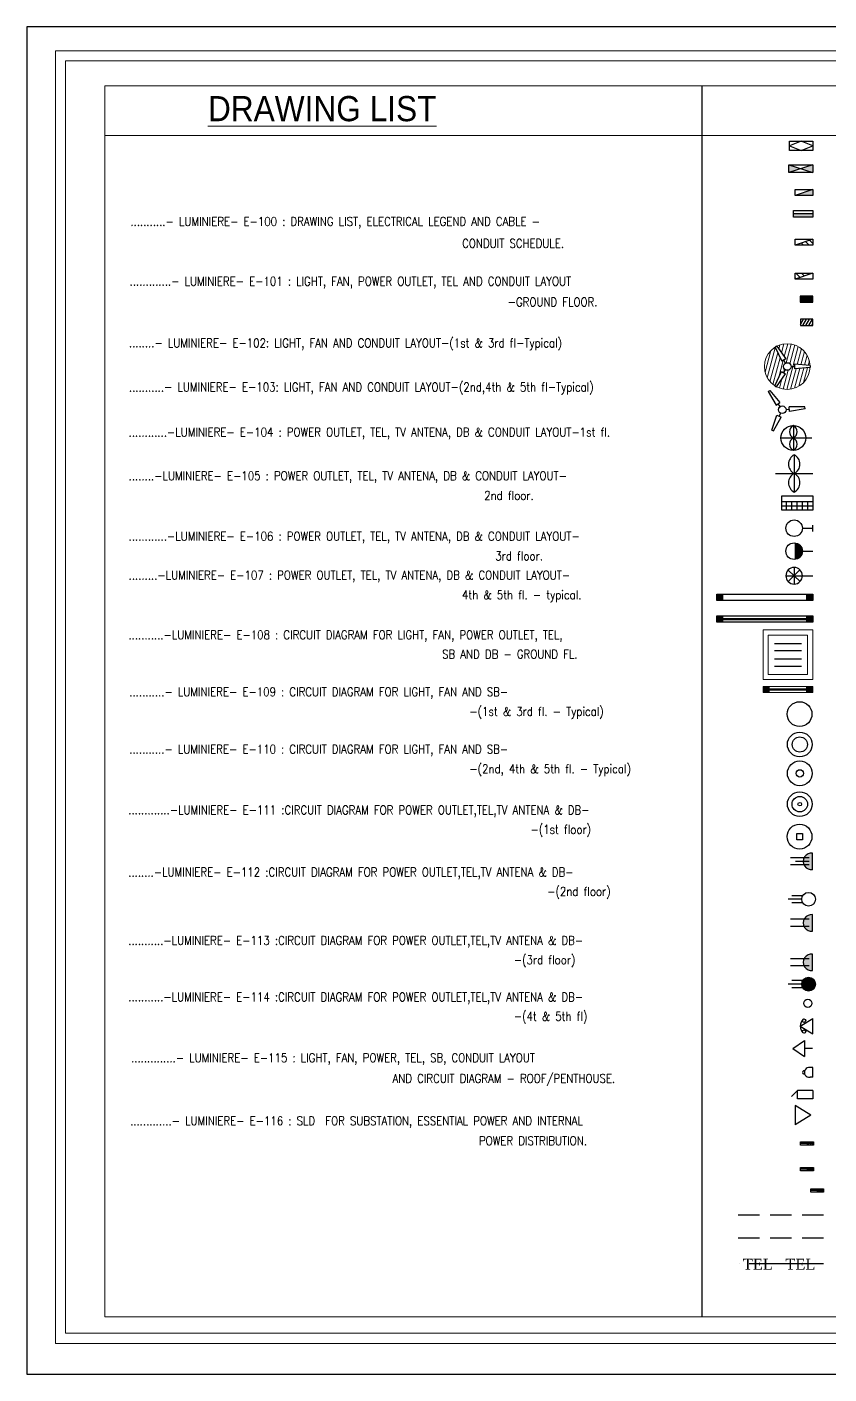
# Model space of a CAD drawing. Header units: inches. Extents: x -1190 to 31, y -561 to 308.
# Drawn here: x -1190 to -673, y -561 to 308 of the extents above; entities that cross this region are included whole.
import ezdxf

# ---------------------------------------------------------------- set-up
doc = ezdxf.new("R2010")
doc.units = ezdxf.units.IN
doc.header["$MEASUREMENT"] = 0
doc.linetypes.add('ACAD_ISO04W100', pattern=[30, 24, -3, 0, -3])
doc.linetypes.add('HIDDEN', pattern=[0.375, 0.25, -0.125])
for name, color, linetype, lineweight in [('E. Fixture', 6, 'Continuous', 25), ('ETEXT', 152, 'Continuous', 15), ('hatch', 8, 'Continuous', 5), ('L-TXT', 4, 'Continuous', 13), ('TITLE', 172, 'Continuous', 15)]:
    doc.layers.add(name, color=color, linetype=linetype, lineweight=lineweight)
doc.layers.add('G-FIX', color=4, linetype='Continuous')
doc.styles.add('AR', font='arial.ttf')
doc.styles.get("Standard").update_dxf_attribs({"font": 'CENTURY.TTF'})
doc.styles.add('SX', font='simplex.shx')

# ---------------------------------------------------------------- blocks, each defined once
blk = doc.blocks.new('69582')
at = {"layer": 'hatch'}
for p, q in [((1428.68, -3959.17), (1452.68, -3959.17)), ((1428.68, -3983.17), (1428.68, -3959.17)), ((1431.18, -3961.67), (1450.18, -3961.67)), ((1431.18, -3980.67), (1431.18, -3961.67)), ((1450.18, -3961.67), (1450.18, -3980.67)), ((1452.68, -3959.17), (1452.68, -3983.17)), ((1450.18, -3980.67), (1431.18, -3980.67)), ((1452.68, -3983.17), (1428.68, -3983.17))]:
    blk.add_line(p, q, dxfattribs=at)
blk = doc.blocks.new('236')
at = {"layer": 'E. Fixture'}
h = blk.add_hatch(dxfattribs=at)
h.set_pattern_fill('ANSI31', color=252, scale=6, angle=90, style=0)
h.paths.add_polyline_path([(27108.79, -3949.11), (27108.79, -3949.91), (27111.93, -3949.91), (27111.93, -3949.11)])
h = blk.add_hatch(dxfattribs=at)
h.set_pattern_fill('ANSI31', color=252, scale=6, angle=90, style=0)
h.paths.add_polyline_path([(27115.07, -3950.72), (27115.07, -3949.91), (27111.93, -3949.91), (27111.93, -3950.72)])
for p, q in [((27115.07, -3949.91), (27108.79, -3949.91)), ((27111.93, -3949.11), (27111.93, -3950.72))]:
    blk.add_line(p, q, dxfattribs=at)
blk.add_lwpolyline([(27108.79, -3949.11), (27115.07, -3949.11), (27115.07, -3950.72), (27108.79, -3950.72)], close=True, dxfattribs=at)
blk = doc.blocks.new('160')
at = {"layer": 'E. Fixture'}
for points in [[(27102.42, -3959.73), (27102.42, -3958.92), (27099.28, -3958.92), (27099.28, -3959.73)], [(27105.56, -3960.53), (27105.56, -3959.73), (27102.42, -3959.73), (27102.42, -3960.53)]]:
    blk.add_hatch(color=3, dxfattribs=at).paths.add_polyline_path(points)
at = {"layer": 'E. Fixture', "color": 3}
for p, q in [((27105.56, -3959.73), (27099.28, -3959.73)), ((27102.42, -3958.92), (27102.42, -3960.53))]:
    blk.add_line(p, q, dxfattribs=at)
blk.add_lwpolyline([(27099.28, -3958.92), (27105.56, -3958.92), (27105.56, -3960.53), (27099.28, -3960.53)], close=True, dxfattribs=at)
blk = doc.blocks.new('169')
at = {"layer": 'E. Fixture'}
for points in [[(27102.42, -3956.58), (27102.42, -3955.77), (27099.28, -3955.77), (27099.28, -3956.58)], [(27105.56, -3957.38), (27105.56, -3956.58), (27102.42, -3956.58), (27102.42, -3957.38)]]:
    blk.add_hatch(color=256, dxfattribs=at).paths.add_polyline_path(points)
for p, q in [((27105.56, -3956.58), (27099.28, -3956.58)), ((27102.42, -3955.77), (27102.42, -3957.38))]:
    blk.add_line(p, q, dxfattribs=at)
blk.add_lwpolyline([(27099.28, -3955.77), (27105.56, -3955.77), (27105.56, -3957.38), (27099.28, -3957.38)], close=True, dxfattribs=at)
blk = doc.blocks.new('10')
at = {"layer": 'E. Fixture'}
blk.add_hatch(color=256, dxfattribs=at).paths.add_polyline_path([(27132.13, -3831.38), (27132.13, -3823.38, 1.138442)])
for p, q in [((27130.46, -3825.65), (27121.48, -3825.65)), ((27132.13, -3831.38), (27132.13, -3823.38)), ((27130.46, -3829.1), (27121.48, -3829.1))]:
    blk.add_line(p, q, dxfattribs=at)
blk.add_arc((27131.61, -3827.38), 4.03, 82.59172, 277.40828, dxfattribs=at)
blk = doc.blocks.new('ty')
at = {"layer": 'E. Fixture'}
for p, q in [((26271.05, -3659.09), (26277.05, -3655.34)), ((26277.05, -3662.84), (26277.05, -3655.34)), ((26271.05, -3659.09), (26277.05, -3662.84))]:
    blk.add_line(p, q, dxfattribs=at)
for centre in [(26272.88, -3656.43), (26272.88, -3661.74)]:
    blk.add_circle(centre, 0.844, dxfattribs=at)
blk.add_arc((26275.48, -3659.09), 4.5, 130.01966, 229.98034, dxfattribs=at)
blk = doc.blocks.new('122')
at = {"layer": 'E. Fixture'}
for p, q in [((27132.17, -3865.78), (27130.89, -3865.78)), ((27132.17, -3870.54), (27130.89, -3870.54)), ((27132.17, -3870.54), (27132.17, -3865.78))]:
    blk.add_line(p, q, dxfattribs=at)
for centre, radius, start, end in [((27127.94, -3868.15), 0.782, 69.6947, 293.2018), ((27130.55, -3868.16), 2.41, 81.89167, 278.10833)]:
    blk.add_arc(centre, radius, start, end, dxfattribs=at)
blk = doc.blocks.new('25')
at = {"layer": 'E. Fixture'}
for p, q in [((27123.97, -3857.76), (27129.6, -3853.92)), ((27123.97, -3857.76), (27129.6, -3861.59)), ((27129.6, -3853.92), (27129.6, -3861.59)), ((27133.46, -3857.76), (27129.6, -3857.76))]:
    blk.add_line(p, q, dxfattribs=at)
blk = doc.blocks.new('205')
at = {"layer": 'E. Fixture'}
for p, q in [((27100.62, -3883.85), (27107.93, -3883.85)), ((27100.62, -3883.85), (27100.62, -3888.02)), ((27110.88, -3886.8), (27107.93, -3883.85)), ((27107.93, -3888.02), (27107.93, -3883.85)), ((27100.62, -3888.02), (27107.93, -3888.02))]:
    blk.add_line(p, q, dxfattribs=at)
blk = doc.blocks.new('05')
at = {"layer": 'E. Fixture'}
blk.add_hatch(color=256, dxfattribs=at).paths.add_polyline_path([(27124.32, -3822.56), (27124.32, -3814.56, 1.138442)])
for p, q in [((27122.65, -3816.83), (27113.67, -3816.83)), ((27122.65, -3818.56), (27115.97, -3818.56)), ((27124.32, -3822.56), (27124.32, -3814.56)), ((27122.65, -3820.28), (27113.67, -3820.28))]:
    blk.add_line(p, q, dxfattribs=at)
blk.add_arc((27123.8, -3818.56), 4.03, 82.59172, 277.40828, dxfattribs=at)
blk = doc.blocks.new('93')
at = {"layer": 'E. Fixture'}
for radius in [6, 3.68]:
    blk.add_circle((27125.91, -3772.67), radius, dxfattribs=at)
blk = doc.blocks.new('82')
at = {"layer": 'E. Fixture'}
for p, q in [((1444.82, -4136.61), (1444.82, -4145.99)), ((1452.32, -4141.3), (1444.82, -4136.61)), ((1452.32, -4141.3), (1444.82, -4145.99))]:
    blk.add_line(p, q, dxfattribs=at)
blk = doc.blocks.new('587')
at = {"layer": 'E. Fixture', "color": 252}
for p, q in [((26788.73, -3110.24), (26788.73, -3102.24)), ((26784.73, -3106.24), (26792.73, -3106.24)), ((26785.78, -3108.94), (26791.67, -3103.53)), ((26791.56, -3109.07), (26785.9, -3103.41))]:
    blk.add_line(p, q, dxfattribs=at)
at = {"layer": 'E. Fixture'}
blk.add_line((26792.73, -3106.24), (26797.73, -3106.24), dxfattribs=at)
blk.add_circle((26788.73, -3106.24), 4, dxfattribs=at)
blk = doc.blocks.new('14')
at = {"layer": 'E. Fixture'}
for p, q in [((26233.99, -3909.11), (26233.99, -3891.11)), ((26224.99, -3900.11), (26242.99, -3900.11))]:
    blk.add_line(p, q, dxfattribs=at)
for centre, start, end in [((26229.49, -3902.36), 26.56402, 153.43598), ((26238.49, -3902.36), 26.56402, 153.43598), ((26229.49, -3897.86), 206.56402, 333.43598), ((26238.49, -3897.86), 206.56402, 333.43598)]:
    blk.add_arc(centre, 5.03, start, end, dxfattribs=at)
blk = doc.blocks.new('hr')
at = {"layer": 'E. Fixture'}
blk.add_hatch(color=256, dxfattribs=at).paths.add_polyline_path([(27113.68, -3679.71, 0.372313), (27117.1, -3675.75, 0.372313), (27113.68, -3671.79)])
for p, q in [((27113.68, -3671.79), (27113.68, -3679.71)), ((27117.1, -3675.75), (27122.1, -3675.75))]:
    blk.add_line(p, q, dxfattribs=at)
blk.add_circle((27113.1, -3675.75), 4, dxfattribs=at)
blk = doc.blocks.new('tu')
at = {"layer": 'E. Fixture'}
for p, q in [((27127.2, -3640.35), (27127.2, -3628.35)), ((27121.06, -3634.35), (27118.26, -3634.35)), ((27133.2, -3634.35), (27121.2, -3634.35))]:
    blk.add_line(p, q, dxfattribs=at)
blk.add_circle((27127.2, -3634.35), 6, dxfattribs=at)
for centre, start, end in [((27128.7, -3631.35), 116.56402, 243.43598), ((27125.7, -3631.35), 296.56402, 63.43598), ((27128.7, -3637.35), 116.56402, 243.43598), ((27125.7, -3637.35), 296.56402, 63.43598)]:
    blk.add_arc(centre, 3.35, start, end, dxfattribs=at)
blk = doc.blocks.new('4o')
at = {"layer": 'E. Fixture'}
h = blk.add_hatch(dxfattribs=at)
h.set_pattern_fill('ANSI31', color=252, scale=10, angle=15, style=0)
h.paths.add_polyline_path([(26565.6, -2786.12), (26559.6, -2786.12), (26559.6, -2789.12), (26565.6, -2789.12)])
at = {"layer": 'E. Fixture', "color": 7}
for p, q in [((26565.6, -2786.12), (26559.6, -2786.12)), ((26559.6, -2786.12), (26559.6, -2789.12)), ((26559.6, -2789.12), (26565.6, -2789.12)), ((26565.6, -2789.12), (26565.6, -2786.12))]:
    blk.add_line(p, q, dxfattribs=at)
blk = doc.blocks.new('t')
at = {"layer": 'E. Fixture'}
blk.add_hatch(color=7, dxfattribs=at).paths.add_polyline_path([(26239.88, -3590.47), (26239.88, -3593.47), (26245.88, -3593.47), (26245.88, -3590.47)])
at = {"layer": 'E. Fixture', "color": 7}
for p, q in [((26239.88, -3590.47), (26239.88, -3593.47)), ((26245.88, -3590.47), (26239.88, -3590.47)), ((26245.88, -3593.47), (26245.88, -3590.47)), ((26239.88, -3593.47), (26245.88, -3593.47))]:
    blk.add_line(p, q, dxfattribs=at)
blk = doc.blocks.new('P')
at = {"layer": 'E. Fixture'}
h = blk.add_hatch(color=256, dxfattribs=at)
h.paths.add_polyline_path([(27133.98, -3585.76), (27139.76, -3587.62), (27139.76, -3583.91)])
h.paths.add_polyline_path([(27133.98, -3585.76), (27128.2, -3583.91), (27128.2, -3587.62)])
for p, q in [((27139.76, -3583.91), (27128.2, -3587.62)), ((27128.2, -3583.91), (27139.76, -3587.62))]:
    blk.add_line(p, q, dxfattribs=at)
blk.add_lwpolyline([(27128.2, -3583.91), (27139.76, -3583.91), (27139.76, -3587.62), (27128.2, -3587.62), (27128.2, -3583.91)], dxfattribs=at)
blk = doc.blocks.new('2')
at = {"layer": 'E. Fixture'}
blk.add_hatch(color=256, dxfattribs=at).paths.add_polyline_path([(27131.11, -3604.57), (27131.11, -3606.15), (27140.34, -3606.15), (27140.34, -3604.57)])
blk.add_line((27140.34, -3604.57), (27131.11, -3604.57), dxfattribs=at)
blk.add_lwpolyline([(27131.11, -3602.99), (27140.34, -3602.99), (27140.34, -3606.15), (27131.11, -3606.15), (27131.11, -3602.99)], dxfattribs=at)
blk = doc.blocks.new('S')
at = {"layer": 'E. Fixture'}
for p, q in [((27102.5, -3564.5), (27101.4, -3580.7)), ((27104.4, -3564.5), (27102.5, -3564.5)), ((27104.4, -3564.5), (27106.1, -3580.6)), ((27106.1, -3580.6), (27101.4, -3580.7)), ((27103.5, -3584.1), (27103.5, -3580.7)), ((27082.5, -3599), (27095.8, -3589.7)), ((27082.5, -3599), (27083.5, -3600.7)), ((27083.5, -3600.7), (27098.2, -3593.8)), ((27095.8, -3589.7), (27098.2, -3593.8)), ((27100, -3590.1), (27097, -3591.8)), ((27106.9, -3590.1), (27109.9, -3591.8)), ((27111.1, -3589.7), (27108.7, -3593.8)), ((27123.4, -3600.7), (27108.7, -3593.8)), ((27124.4, -3599), (27111.1, -3589.7)), ((27124.4, -3599), (27123.4, -3600.7))]:
    blk.add_line(p, q, dxfattribs=at)
blk.add_circle((27103.5, -3588.1), 3.94, dxfattribs=at)
blk = doc.blocks.new('L')
at = {"layer": 'E. Fixture'}
for p, q in [((27133.81, -3573.08), (27130.06, -3574.58)), ((27130.06, -3574.58), (27133.81, -3576.08)), ((27137.56, -3574.58), (27133.81, -3573.08)), ((27133.81, -3576.08), (27137.56, -3574.58))]:
    blk.add_line(p, q, dxfattribs=at)
blk.add_lwpolyline([(27130.06, -3573.08), (27137.56, -3573.08), (27137.56, -3576.08), (27130.06, -3576.08), (27130.06, -3573.08)], dxfattribs=at)
blk = doc.blocks.new('C')
at = {"layer": 'E. Fixture'}
blk.add_hatch(color=256, dxfattribs=at).paths.add_polyline_path([(27131.11, -3595.1), (27140.34, -3595.1), (27140.34, -3591.94)])
blk.add_line((27140.34, -3591.94), (27131.11, -3595.1), dxfattribs=at)
blk.add_lwpolyline([(27131.11, -3591.94), (27140.34, -3591.94), (27140.34, -3595.1), (27131.11, -3595.1), (27131.11, -3591.94)], dxfattribs=at)
blk = doc.blocks.new('03')
at = {"layer": 'E. Fixture'}
for radius in [6, 1.78]:
    blk.add_circle((27125.91, -3787.21), radius, dxfattribs=at)
blk = doc.blocks.new('L4')
at = {"layer": 'E. Fixture'}
for radius in [8, 8, 5, 1.17]:
    blk.add_circle((39232.56, 28184.17), radius, dxfattribs=at)
blk = doc.blocks.new('98')
at = {"layer": 'E. Fixture', "lineweight": 5}
h = blk.add_hatch(dxfattribs=at)
h.set_pattern_fill('ANSI31', color=251, scale=20, angle=90, style=0)
h.set_pattern_definition([(135, (24852.4953, 29864.744), (-1.76776695, -1.76776695), [])])
h.paths.add_polyline_path([(39240.91, 28545.31), (39240.91, 28549.18), (39229.64, 28545.31)])
at = {"layer": 'E. Fixture'}
blk.add_line((39240.91, 28549.18), (39229.64, 28545.31), dxfattribs=at)
blk.add_lwpolyline([(39229.64, 28549.18), (39240.91, 28549.18), (39240.91, 28545.31), (39229.64, 28545.31), (39229.64, 28549.18)], dxfattribs=at)
blk = doc.blocks.new('02')
at = {"layer": 'E. Fixture', "lineweight": 5}
h = blk.add_hatch(dxfattribs=at)
h.set_pattern_fill('ANSI31', color=256, scale=20, angle=90, style=0)
h.set_pattern_definition([(135, (24854.75, 29892.603), (-1.76776695, -1.76776695), [])])
h.paths.add_polyline_path([(39229.64, 28526.87), (39229.64, 28523), (39240.91, 28526.87)])
at = {"layer": 'E. Fixture'}
blk.add_line((39240.91, 28526.87), (39229.64, 28523), dxfattribs=at)
blk.add_lwpolyline([(39229.64, 28526.87), (39240.91, 28526.87), (39240.91, 28523), (39229.64, 28523), (39229.64, 28526.87)], dxfattribs=at)

msp = doc.modelspace()

# ---------------------------------------------------------------- hatches: boundary and pattern name
at = {"layer": 'E. Fixture', "true_color": 0x000000}
msp.add_hatch(color=18, dxfattribs=at).paths.add_polyline_path([(-681.5, -309.51, 1), (-690.41, -309.51, 1)])
at = {"layer": 'hatch', "true_color": 0x000000}
h = msp.add_hatch(dxfattribs=at)
h.set_pattern_fill('ANSI31', color=18, scale=18.751579, angle=30, style=0)
h.set_pattern_definition([(75, (-17458.016, 1868.9242), (-2.2640793, 0.6066582), [])])
h.paths.add_polyline_path([(-706.55, 102.09), (-700.63, 93.86), (-702.07, 93.02), (-700.99, 91.13, -0.57735), (-697.31, 88.98), (-695.13, 88.97), (-695.13, 90.48), (-685.03, 89.55, 0.549835)])
h.paths.add_polyline_path([(-685.03, 88.31), (-695.12, 87.52), (-695.13, 88.97), (-697.31, 88.98, -0.57735), (-701.01, 86.86), (-702.1, 84.98), (-700.85, 84.24), (-706.66, 75.95, 0.549855)])
h.paths.add_polyline_path([(-701.01, 86.86, -0.266869), (-702.23, 88.99, -0.26903), (-700.99, 91.13), (-702.07, 93.02), (-703.2, 92.36), (-707.62, 101.48, 0.257886), (-714.52, 88.99, 0.255723), (-707.72, 76.57), (-703.41, 85.75), (-702.1, 84.98)])

# ---------------------------------------------------------------- linework, layer by layer
at = {"layer": 'DEFPOINTS', "color": 18, "ltscale": 0.5, "true_color": 0x000000}
msp.add_lwpolyline([(-1190.45, -561.12), (30.96, -561.12), (30.96, 308.11), (-1190.45, 308.11)], close=True, dxfattribs=at)
at = {"layer": 'E. Fixture', "color": 18, "true_color": 0x000000}
for p, q in [((-703.3, 5.48), (-683.31, 5.48)), ((-703.3, -3.61), (-703.3, 5.48)), ((-683.31, 1.6), (-703.3, 1.6)), ((-700.28, -3.61), (-700.28, 1.6)), ((-696.79, -3.61), (-696.79, 1.6)), ((-693.36, -3.61), (-693.36, 1.6)), ((-689.92, -3.61), (-689.92, 1.6)), ((-686.5, -3.61), (-686.5, 1.6)), ((-683.31, 5.48), (-683.31, -3.61)), ((-683.31, -1.09), (-703.3, -1.09)), ((-683.31, -3.61), (-703.3, -3.61)), ((-689.97, -15.35), (-683.31, -15.35)), ((-683.31, -17.51), (-683.31, -13.47)), ((-741.26, -73.55), (-687.31, -73.55)), ((-741.26, -73.61), (-687.31, -73.61)), ((-741.26, -73.68), (-687.31, -73.68)), ((-741.26, -73.75), (-687.31, -73.75)), ((-741.26, -73.88), (-687.31, -73.88)), ((-741.26, -74.01), (-687.31, -74.01)), ((-741.26, -74.08), (-687.31, -74.08)), ((-741.26, -74.15), (-687.31, -74.15)), ((-741.26, -74.21), (-687.31, -74.21)), ((-741.26, -74.21), (-687.31, -74.21)), ((-707.97, -89.69), (-690.64, -89.69)), ((-707.97, -94.33), (-690.64, -94.33)), ((-707.97, -99.57), (-690.64, -99.57)), ((-707.97, -104.31), (-690.64, -104.31)), ((-711.31, -119.07), (-687.31, -119.07)), ((-711.31, -119.13), (-687.31, -119.13)), ((-711.31, -119.2), (-687.31, -119.2)), ((-711.31, -119.27), (-687.31, -119.27)), ((-711.31, -119.4), (-687.31, -119.4)), ((-711.31, -119.53), (-687.31, -119.53)), ((-711.31, -119.6), (-687.31, -119.6)), ((-711.31, -119.67), (-687.31, -119.67)), ((-711.31, -119.73), (-687.31, -119.73)), ((-711.31, -119.73), (-687.31, -119.73)), ((-690.41, -254.75), (-699.22, -254.75)), ((-689.82, -252.45), (-696.8, -252.45)), ((-689.82, -257.05), (-696.8, -257.05)), ((-690.41, -309.51), (-699.22, -309.51)), ((-689.82, -307.21), (-696.8, -307.21)), ((-689.82, -311.81), (-696.8, -311.81))]:
    msp.add_line(p, q, dxfattribs=at)
at = {"layer": 'E. Fixture', "color": 18, "linetype": 'HIDDEN', "ltscale": 55, "true_color": 0x000000}
for p, q in [((-676.34, -458.62), (-733.48, -458.62)), ((-676.34, -473.42), (-733.48, -473.42))]:
    msp.add_line(p, q, dxfattribs=at)
at = {"layer": 'E. Fixture', "color": 18, "linetype": 'ACAD_ISO04W100', "ltscale": 2, "true_color": 0x000000}
msp.add_line((-676.34, -489.94), (-733.48, -489.94), dxfattribs=at)
at = {"layer": 'E. Fixture', "color": 18, "true_color": 0x000000}
for points in [[(-745.26, -57.89), (-683.31, -57.89), (-683.31, -61.89), (-745.26, -61.89), (-745.26, -57.89)], [(-745.26, -71.88), (-683.31, -71.88), (-683.31, -75.88), (-745.26, -75.88), (-745.26, -71.88)]]:
    msp.add_lwpolyline(points, dxfattribs=at)
msp.add_lwpolyline([(-693.6, -212.26), (-689.98, -212.26), (-689.98, -216.4), (-693.6, -216.4)], close=True, dxfattribs=at)
for centre, radius in [((-695.31, -15.35), 5.33), ((-691.79, -135.31), 8), ((-691.79, -214.33), 8), ((-685.95, -254.75), 4.46), ((-685.95, -309.51), 4.46), ((-686.45, -321.91), 2.67)]:
    msp.add_circle(centre, radius, dxfattribs=at)
at = {"layer": 'G-FIX', "color": 18, "true_color": 0x000000}
msp.add_line((-754.85, 270.2), (-754.85, -524.25), dxfattribs=at)
at = {"layer": 'hatch', "color": 18, "true_color": 0x000000}
for points in [[(-745.26, -57.89), (-741.26, -57.89), (-741.26, -61.89), (-745.26, -61.89)], [(-744.93, -58.22), (-741.59, -58.22), (-741.59, -61.55), (-744.93, -61.55)], [(-744.59, -58.55), (-741.93, -58.55), (-741.93, -61.22), (-744.59, -61.22)], [(-744.26, -58.89), (-742.26, -58.89), (-742.26, -60.89), (-744.26, -60.89)], [(-743.93, -59.22), (-742.59, -59.22), (-742.59, -60.55), (-743.93, -60.55)], [(-743.59, -59.55), (-742.93, -59.55), (-742.93, -60.22), (-743.59, -60.22)], [(-683.31, -57.89), (-687.31, -57.89), (-687.31, -61.89), (-683.31, -61.89)], [(-683.64, -58.22), (-686.97, -58.22), (-686.97, -61.55), (-683.64, -61.55)], [(-683.97, -58.55), (-686.64, -58.55), (-686.64, -61.22), (-683.97, -61.22)], [(-684.31, -58.89), (-686.31, -58.89), (-686.31, -60.89), (-684.31, -60.89)], [(-684.64, -59.22), (-685.97, -59.22), (-685.97, -60.55), (-684.64, -60.55)], [(-684.97, -59.55), (-685.64, -59.55), (-685.64, -60.22), (-684.97, -60.22)], [(-745.26, -71.88), (-741.26, -71.88), (-741.26, -75.88), (-745.26, -75.88)], [(-744.93, -72.21), (-741.59, -72.21), (-741.59, -75.55), (-744.93, -75.55)], [(-744.59, -72.55), (-741.93, -72.55), (-741.93, -75.21), (-744.59, -75.21)], [(-744.26, -72.88), (-742.26, -72.88), (-742.26, -74.88), (-744.26, -74.88)], [(-743.93, -73.21), (-742.59, -73.21), (-742.59, -74.55), (-743.93, -74.55)], [(-743.59, -73.55), (-742.93, -73.55), (-742.93, -74.21), (-743.59, -74.21)], [(-683.31, -71.88), (-687.31, -71.88), (-687.31, -75.88), (-683.31, -75.88)], [(-683.64, -72.21), (-686.97, -72.21), (-686.97, -75.55), (-683.64, -75.55)], [(-683.97, -72.55), (-686.64, -72.55), (-686.64, -75.21), (-683.97, -75.21)], [(-684.31, -72.88), (-686.31, -72.88), (-686.31, -74.88), (-684.31, -74.88)], [(-684.64, -73.21), (-685.97, -73.21), (-685.97, -74.55), (-684.64, -74.55)], [(-684.97, -73.55), (-685.64, -73.55), (-685.64, -74.21), (-684.97, -74.21)], [(-715.31, -117.4), (-711.31, -117.4), (-711.31, -121.4), (-715.31, -121.4)], [(-714.97, -117.73), (-711.64, -117.73), (-711.64, -121.07), (-714.97, -121.07)], [(-714.64, -118.07), (-711.97, -118.07), (-711.97, -120.73), (-714.64, -120.73)], [(-714.31, -118.4), (-712.31, -118.4), (-712.31, -120.4), (-714.31, -120.4)], [(-713.97, -118.73), (-712.64, -118.73), (-712.64, -120.07), (-713.97, -120.07)], [(-713.64, -119.07), (-712.97, -119.07), (-712.97, -119.73), (-713.64, -119.73)], [(-683.31, -117.4), (-687.31, -117.4), (-687.31, -121.4), (-683.31, -121.4)], [(-683.64, -117.73), (-686.97, -117.73), (-686.97, -121.07), (-683.64, -121.07)], [(-683.97, -118.07), (-686.64, -118.07), (-686.64, -120.73), (-683.97, -120.73)], [(-684.31, -118.4), (-686.31, -118.4), (-686.31, -120.4), (-684.31, -120.4)], [(-684.64, -118.73), (-685.97, -118.73), (-685.97, -120.07), (-684.64, -120.07)], [(-684.97, -119.07), (-685.64, -119.07), (-685.64, -119.73), (-684.97, -119.73)]]:
    msp.add_lwpolyline(points, close=True, dxfattribs=at)
msp.add_lwpolyline([(-715.31, -117.4), (-683.31, -117.4), (-683.31, -121.4), (-715.31, -121.4), (-715.31, -117.4)], dxfattribs=at)
msp.add_circle((-699.77, 88.99), 14.75, dxfattribs=at)
at = {"layer": 'L-TXT', "color": 18, "true_color": 0x000000}
msp.add_line((-1140.12, 238.11), (-155.5, 238.11), dxfattribs=at)
msp.add_lwpolyline([(-155.5, 270.2), (-1140.12, 270.2), (-1140.12, -524.25), (-155.5, -524.25)], close=True, dxfattribs=at)
at = {"layer": 'TITLE', "color": 18, "linetype": 'ByBlock', "true_color": 0x000000}
msp.add_lwpolyline([(-1172.12, 292.73), (8.08, 292.73), (8.08, -541.33), (-1172.12, -541.33)], close=True, dxfattribs=at)
msp.add_lwpolyline([(1.59, 286.24), (-1165.63, 286.24), (-1165.63, -534.84), (2.79, -534.84), (2.79, -431.36), (-124.93, -431.36), (-124.93, -534.44)], dxfattribs=at)

# ---------------------------------------------------------------- block references
at = {"layer": 'E. Fixture', "color": 18, "true_color": 0x000000}
for name, p, xscale, yscale, zscale in [('L', (-54962.99, 7381.07), 2.00016840853641, 2.000168408532772, 2.000168408534291), ('P', (-36872.7, 4998.04), 1.33344560569094, 1.333445605687302, 1.333445605689528), ('C', (-33845.41, 4592.19), 1.22187500000291, 1.22187500000291, 1.221875), ('2', (-36873.47, 4993.96), 1.33344560569094, 1.333445605687302, 1.333445605689528), ('t', (-35680.76, 4922.12), 1.33344560569094, 1.333445605687302, 1.333445605689528), ('4o', (-36107.06, 3834.71), 1.33344560569094, 1.333445605687302, 1.333445605689528), ('hr', (-36849.15, 4871.27), 1.33344560569094, 1.333445605687302, 1.333445605689528), ('93', (-36862.58, 4875.76), 1.33344560569094, 1.333445605687302, 1.333445605689528), ('03', (-36862.58, 4876.51), 1.33344560569094, 1.333445605687302, 1.333445605689528), ('05', (-36852.17, 4861.51), 1.33344560569094, 1.333445605687302, 1.333445605689528), ('10', (-36862.58, 4833.59), 1.33344560569094, 1.333445605687302, 1.333445605689528), ('10', (-36862.58, 4808.15), 1.33344560569094, 1.333445605687302, 1.333445605689528), ('ty', (-35722.33, 4542.6), 1.33344560569094, 1.333445605687302, 1.333445605689528), ('25', (-36864.4, 4793.07), 1.33344560569094, 1.333445605687302, 1.333445605689528), ('122', (-36862.58, 4791.51), 1.33344560569094, 1.333445605687302, 1.333445605689528), ('205', (35453.89, 4800.85), -1.33344560569094, 1.333445605687302, 1.333445605689528), ('82', (-2621.19, 5128.13), 1.33344560569094, 1.333445605687302, 1.333445605689528), ('236', (-36839.24, 4854.72), 1.33344560569094, 1.333445605687302, 1.333445605689528), ('169', (-36826.56, 4846.9), 1.33344560569094, 1.333445605687302, 1.333445605689528), ('160', (-36820.04, 4837.35), 1.33344560569094, 1.333445605687302, 1.333445605689528)]:
    msp.add_blockref(name, p, dxfattribs=dict(at, xscale=xscale, yscale=yscale, zscale=zscale))
for name, p in [('98', (-39924.22, -28378.01)), ('02', (-39924.22, -28377.56)), ('L4', (-39924.22, -28377.56))]:
    msp.add_blockref(name, p, dxfattribs=at)
for name, p, xscale, yscale, zscale, rotation in [('S', (-16518.75, -6375.52), 0.6250526276671043, 0.6250526276671735, 0.6250526276669662, 29.76887881914298), ('S', (13715.86, -9110.97), 0.6250526276705225, 0.6250526276671735, 0.6250526276669662, 155.0800922591944), ('tu', (35476.86, -4803.28), 1.33344560569094, 1.333445605687302, 1.333445605689528, 180), ('14', (4505.35, 35001.59), 1.333445605687302, 1.333445605687302, 1.333445605689528, 270), ('587', (-36416.62, -4188.02), -1.33344560569094, 1.333445605687302, 1.333445605689528, 180)]:
    msp.add_blockref(name, p, dxfattribs=dict(at, xscale=xscale, yscale=yscale, zscale=zscale, rotation=rotation))
at = {"layer": 'hatch', "color": 18, "true_color": 0x000000, "xscale": 1.33344560569094, "yscale": 1.333445605687302, "zscale": 1.333445605689528}
msp.add_blockref('69582', (-2620.37, 5198.35), dxfattribs=at)

# ---------------------------------------------------------------- texts
at = {"layer": 'ETEXT', "color": 18, "true_color": 0x000000}
for s, height, style, width, p in [('%%uDRAWING LIST', 16.2422, 'AR', 0.9, (-1073.62, 247.28)), ('...........- LUMINIERE- E-100 : DRAWING LIST, ELECTRICAL LEGEND AND CABLE -', 5.6601, 'SX', 0.85, (-1123.67, 179.78)), ('                                                                  CONDUIT SCHEDULE.', 5.6601, 'SX', 0.85, (-1146.23, 165.63)), ('.............- LUMINIERE- E-101 : LIGHT, FAN, POWER OUTLET, TEL AND CONDUIT LAYOUT ', 5.6601, 'SX', 0.85, (-1124.18, 141.16)), ('                                             -GROUND FLOOR.', 5.6601, 'SX', 0.85, (-1041.53, 127.81)), ('........- LUMINIERE- E-102: LIGHT, FAN AND CONDUIT LAYOUT-(1st & 3rd fl-Typical)', 5.6601, 'SX', 0.85, (-1124.65, 101.33)), ('...........- LUMINIERE- E-103: LIGHT, FAN AND CONDUIT LAYOUT-(2nd,4th & 5th fl-Typical)', 5.6601, 'SX', 0.85, (-1124.65, 72.93)), ('............-LUMINIERE- E-104 : POWER OUTLET, TEL, TV ANTENA, DB & CONDUIT LAYOUT-1st fl.', 5.6601, 'SX', 0.85, (-1124.82, 43.86)), ('........-LUMINIERE- E-105 : POWER OUTLET, TEL, TV ANTENA, DB & CONDUIT LAYOUT-', 5.6601, 'SX', 0.85, (-1124.82, 15.7)), ('                                                                2nd floor.', 5.6601, 'SX', 0.85, (-1124.82, 2.96)), ('............-LUMINIERE- E-106 : POWER OUTLET, TEL, TV ANTENA, DB & CONDUIT LAYOUT-', 5.6601, 'SX', 0.85, (-1124.82, -23.36)), ('                                                                  3rd floor.', 5.6601, 'SX', 0.85, (-1124.82, -36.1)), ('.........-LUMINIERE- E-107 : POWER OUTLET, TEL, TV ANTENA, DB & CONDUIT LAYOUT-', 5.6601, 'SX', 0.85, (-1124.82, -48.41)), ('                                                            4th & 5th fl. - typical.', 5.6601, 'SX', 0.85, (-1124.82, -61.15)), ('...........-LUMINIERE- E-108 : CIRCUIT DIAGRAM FOR LIGHT, FAN, POWER OUTLET, TEL, ', 5.6601, 'SX', 0.85, (-1124.95, -86.98)), ('                                  SB AND DB - GROUND FL.', 5.6601, 'SX', 0.85, (-1044.43, -99.46)), ('...........- LUMINIERE- E-109 : CIRCUIT DIAGRAM FOR LIGHT, FAN AND SB-', 5.6601, 'SX', 0.85, (-1124.38, -123.73)), ('-(1st & 3rd fl. - Typical)', 5.6601, 'SX', 0.85, (-904.94, -136.4)), ('...........- LUMINIERE- E-110 : CIRCUIT DIAGRAM FOR LIGHT, FAN AND SB-', 5.6601, 'SX', 0.85, (-1124.38, -160.74)), ('-(2nd, 4th & 5th fl. - Typical)', 5.6601, 'SX', 0.85, (-904.94, -173.41)), ('.............-LUMINIERE- E-111 :CIRCUIT DIAGRAM FOR POWER OUTLET,TEL,TV ANTENA & DB-', 5.6601, 'SX', 0.85, (-1125.07, -199.99)), ('           -(1st floor)', 5.6601, 'SX', 0.85, (-904.94, -212.5)), ('........-LUMINIERE- E-112 :CIRCUIT DIAGRAM FOR POWER OUTLET,TEL,TV ANTENA & DB-', 5.6601, 'SX', 0.85, (-1125.07, -240.03)), ('              -(2nd floor)', 5.6601, 'SX', 0.85, (-904.94, -252.53)), ('...........-LUMINIERE- E-113 :CIRCUIT DIAGRAM FOR POWER OUTLET,TEL,TV ANTENA & DB-', 5.6601, 'SX', 0.85, (-1125.07, -284.15)), ('        -(3rd floor)', 5.6601, 'SX', 0.85, (-904.94, -296.65)), ('...........-LUMINIERE- E-114 :CIRCUIT DIAGRAM FOR POWER OUTLET,TEL,TV ANTENA & DB-', 5.6601, 'SX', 0.85, (-1125.07, -320.64)), ('        -(4t & 5th fl)', 5.6601, 'SX', 0.85, (-904.94, -333.14)), ('..............- LUMINIERE- E-115 : LIGHT, FAN, POWER, TEL, SB, CONDUIT LAYOUT ', 5.6601, 'SX', 0.85, (-1123.24, -359.84)), ('                     AND CIRCUIT DIAGRAM - ROOF/PENTHOUSE.', 5.6601, 'SX', 0.85, (-1029.81, -373.19)), ('.............- LUMINIERE- E-116 : SLD  FOR SUBSTATION, ESSENTIAL POWER AND INTERNAL', 5.6601, 'SX', 0.85, (-1123.85, -400.55)), ('                                     POWER DISTRIBUTION.', 5.6601, 'SX', 0.85, (-1031.39, -413.41))]:
    msp.add_text(s, height=height, dxfattribs=dict(at, style=style, width=width)).set_placement(p)
for p in [(-728.42, -493.74), (-700.94, -493.74)]:
    msp.add_text('TEL', height=7, dxfattribs=at).set_placement(p)

doc.saveas('drawing.dxf')
